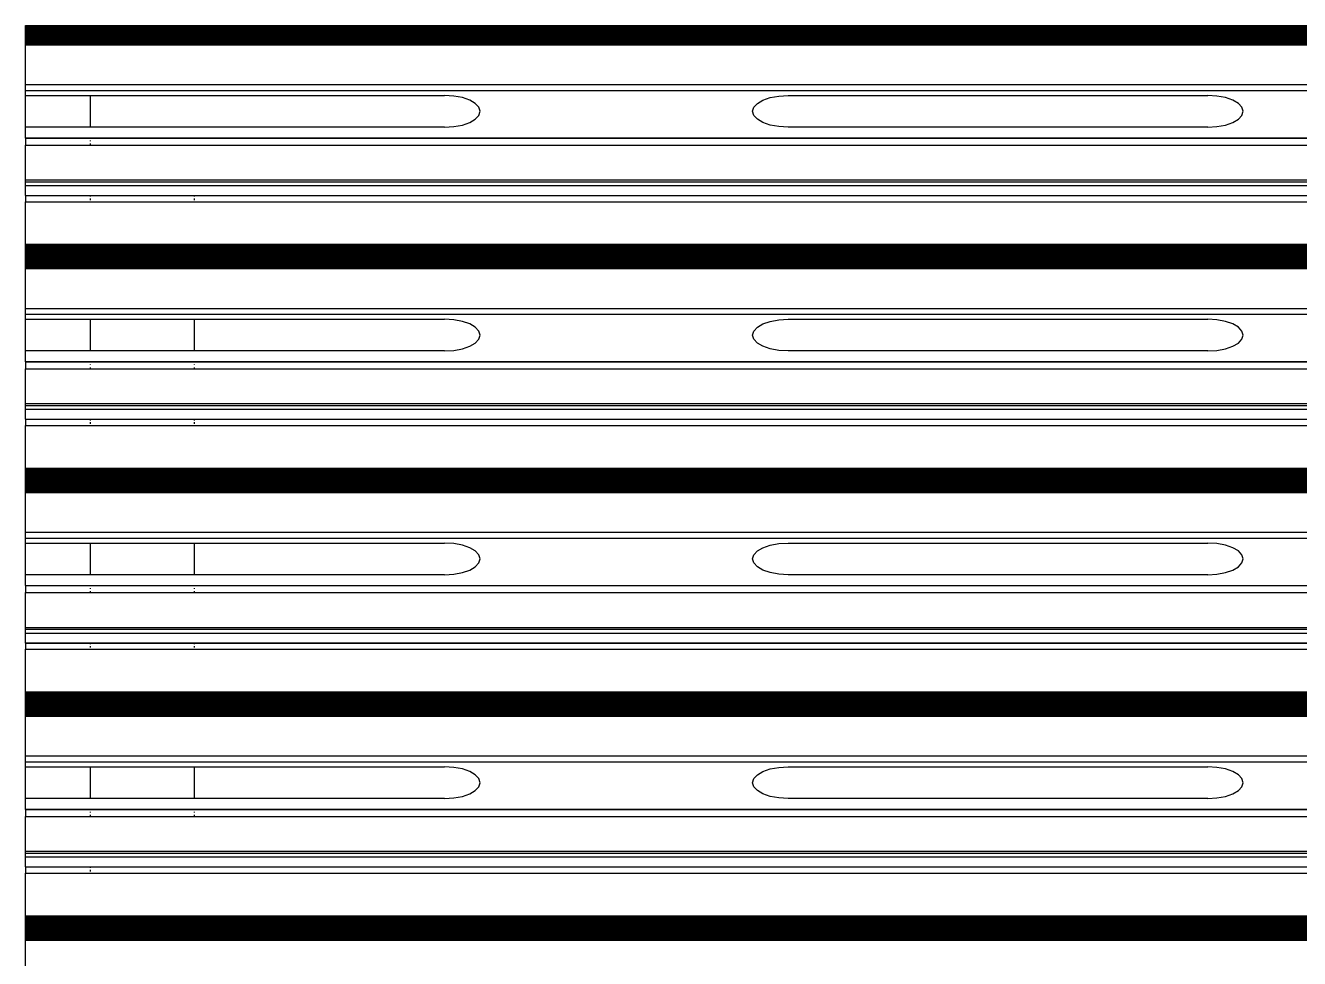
# Model space of a CAD drawing. Header units: inches. Extents: x 442278 to 842836, y -356313 to 59457.
# Drawn here: x 479539 to 480154, y 2425 to 2876 of the extents above; entities that cross this region are included whole.
import ezdxf

# ---------------------------------------------------------------- set-up
doc = ezdxf.new("R2010")
doc.units = ezdxf.units.IN
doc.header["$LTSCALE"] = 250
doc.header["$MEASUREMENT"] = 0

msp = doc.modelspace()

# ---------------------------------------------------------------- linework, layer by layer
for p, q in [((479538.53, 2876.39), (482988.53, 2876.39)), ((479538.53, 2875.84), (479538.53, 2876.39)), ((479538.53, 2875.84), (482988.53, 2875.84)), ((479538.53, 2875.31), (479538.53, 2875.84)), ((479538.53, 2875.31), (482988.53, 2875.31)), ((479538.53, 2875.26), (479538.53, 2875.31)), ((479538.53, 2875.26), (482988.53, 2875.26)), ((479538.53, 2874.67), (479538.53, 2875.26)), ((479538.53, 2874.67), (482988.53, 2874.67)), ((479538.53, 2874.08), (479538.53, 2874.67)), ((479538.53, 2874.08), (482988.53, 2874.08)), ((479538.53, 2873.49), (479538.53, 2874.08)), ((479538.53, 2873.49), (482988.53, 2873.49)), ((479538.53, 2872.9), (479538.53, 2873.49)), ((479538.53, 2872.9), (482988.53, 2872.9)), ((479538.53, 2872.31), (479538.53, 2872.9)), ((479538.53, 2872.31), (482988.53, 2872.31)), ((479538.53, 2871.72), (479538.53, 2872.31)), ((479538.53, 2871.72), (482988.53, 2871.72)), ((479538.53, 2871.14), (479538.53, 2871.72)), ((479538.53, 2871.14), (482988.53, 2871.14)), ((479538.53, 2870.6), (479538.53, 2871.14)), ((479538.53, 2870.6), (482988.53, 2870.6)), ((479538.53, 2870.55), (479538.53, 2870.6)), ((479538.53, 2870.55), (482988.53, 2870.55)), ((479538.53, 2869.96), (479538.53, 2870.55)), ((479538.53, 2869.96), (482988.53, 2869.96)), ((479538.53, 2869.37), (479538.53, 2869.96)), ((479538.53, 2869.37), (482988.53, 2869.37)), ((479538.53, 2868.83), (479538.53, 2869.37)), ((479538.53, 2868.83), (482988.53, 2868.83)), ((479538.53, 2868.78), (479538.53, 2868.83)), ((479538.53, 2868.78), (482988.53, 2868.78)), ((479538.53, 2868.19), (479538.53, 2868.78)), ((479538.53, 2868.19), (482988.53, 2868.19)), ((479538.53, 2867.61), (479538.53, 2868.19)), ((479538.53, 2867.61), (482988.53, 2867.61)), ((479538.53, 2867.02), (479538.53, 2867.61)), ((479538.53, 2867.02), (482988.53, 2867.02)), ((479538.53, 2847.82), (479538.53, 2867.02)), ((479538.53, 2847.82), (482988.53, 2847.82)), ((479538.53, 2844.93), (479538.53, 2847.82)), ((479538.53, 2844.93), (482988.53, 2844.93)), ((479538.53, 2842.53), (479538.53, 2844.93)), ((479538.53, 2827.23), (479538.53, 2842.53)), ((479538.53, 2842.53), (479569.9, 2842.53)), ((479569.9, 2827.23), (479569.9, 2842.53)), ((479569.9, 2842.53), (479741.16, 2842.53)), ((479745.59, 2842.27), (479741.16, 2842.53)), ((479749.73, 2841.51), (479745.59, 2842.27)), ((479753.27, 2840.29), (479749.73, 2841.51)), ((479755.99, 2838.71), (479753.27, 2840.29)), ((479892.34, 2838.71), (479895.06, 2840.29)), ((479895.06, 2840.29), (479898.61, 2841.51)), ((479898.61, 2841.51), (479902.74, 2842.27)), ((479902.74, 2842.27), (479907.17, 2842.53)), ((479907.17, 2842.53), (480110.07, 2842.53)), ((480114.51, 2842.27), (480110.07, 2842.53)), ((480118.64, 2841.51), (480114.51, 2842.27)), ((480122.18, 2840.29), (480118.64, 2841.51)), ((480124.91, 2838.71), (480122.18, 2840.29)), ((479757.71, 2836.86), (479755.99, 2838.71)), ((479758.29, 2834.88), (479757.71, 2836.86)), ((479757.71, 2832.9), (479758.29, 2834.88)), ((479890.04, 2834.88), (479890.63, 2836.86)), ((479890.63, 2832.9), (479890.04, 2834.88)), ((479890.63, 2836.86), (479892.34, 2838.71)), ((480126.62, 2836.86), (480124.91, 2838.71)), ((480127.2, 2834.88), (480126.62, 2836.86)), ((480126.62, 2832.9), (480127.2, 2834.88)), ((479569.9, 2827.23), (479538.53, 2827.23)), ((479538.53, 2822.05), (479538.53, 2827.23)), ((479741.16, 2827.23), (479569.9, 2827.23)), ((479741.16, 2827.23), (479745.59, 2827.49)), ((479745.59, 2827.49), (479749.73, 2828.26)), ((479749.73, 2828.26), (479753.27, 2829.47)), ((479753.27, 2829.47), (479755.99, 2831.06)), ((479755.99, 2831.06), (479757.71, 2832.9)), ((479892.34, 2831.06), (479890.63, 2832.9)), ((479895.06, 2829.47), (479892.34, 2831.06)), ((479898.61, 2828.26), (479895.06, 2829.47)), ((479902.74, 2827.49), (479898.61, 2828.26)), ((479907.17, 2827.23), (479902.74, 2827.49)), ((480110.07, 2827.23), (479907.17, 2827.23)), ((480110.07, 2827.23), (480114.51, 2827.49)), ((480114.51, 2827.49), (480118.64, 2828.26)), ((480118.64, 2828.26), (480122.18, 2829.47)), ((480122.18, 2829.47), (480124.91, 2831.06)), ((480124.91, 2831.06), (480126.62, 2832.9)), ((479538.53, 2821.97), (479538.53, 2822.05)), ((479538.53, 2822.05), (479569.9, 2822.05)), ((479538.53, 2821.97), (479569.9, 2821.97)), ((479538.53, 2821.97), (479538.53, 2818.58)), ((479569.9, 2821.97), (479569.9, 2822.05)), ((479569.9, 2822.05), (481247.85, 2822.05)), ((479569.9, 2821.71), (479569.9, 2821.97)), ((479569.9, 2821.97), (481247.85, 2821.97)), ((479538.53, 2818.58), (479569.9, 2818.58)), ((479538.53, 2801.78), (479538.53, 2818.58)), ((479569.9, 2820.42), (479569.9, 2820.74)), ((479569.9, 2818.58), (479569.9, 2819.28)), ((479569.9, 2818.58), (481247.85, 2818.58)), ((479538.53, 2801.78), (482988.53, 2801.78)), ((479538.53, 2800.83), (479538.53, 2801.78)), ((479538.53, 2800.83), (482988.53, 2800.83)), ((479538.53, 2798.99), (479538.53, 2800.83)), ((479538.53, 2798.99), (482988.53, 2798.99)), ((479538.53, 2794.24), (479538.53, 2798.99)), ((479538.53, 2794.15), (479538.53, 2794.24)), ((479538.53, 2794.24), (479569.9, 2794.24)), ((479538.53, 2794.15), (479569.9, 2794.15)), ((479538.53, 2794.15), (479538.53, 2791.16)), ((479538.53, 2791.16), (482988.53, 2791.16)), ((479538.53, 2770.57), (479538.53, 2791.16)), ((479569.9, 2794.15), (479569.9, 2794.24)), ((479569.9, 2794.24), (479620.08, 2794.24)), ((479569.9, 2793.63), (479569.9, 2794.15)), ((479569.9, 2794.15), (479620.08, 2794.15)), ((479569.9, 2791.96), (479569.9, 2792.74)), ((479620.08, 2794.24), (479620.08, 2794.15)), ((479620.08, 2794.24), (481197.67, 2794.24)), ((479620.08, 2794.15), (479620.08, 2793.63)), ((479620.08, 2794.15), (481197.67, 2794.15)), ((479620.08, 2792.74), (479620.08, 2791.96)), ((479538.53, 2770.03), (479538.53, 2770.57)), ((479538.53, 2770.57), (479569.9, 2770.57)), ((479538.53, 2769.98), (479538.53, 2770.03)), ((479538.53, 2770.03), (479569.9, 2770.03)), ((479538.53, 2769.98), (479569.9, 2769.98)), ((479538.53, 2769.39), (479538.53, 2769.98)), ((479538.53, 2769.39), (482988.53, 2769.39)), ((479538.53, 2768.8), (479538.53, 2769.39)), ((479538.53, 2768.8), (482988.53, 2768.8)), ((479538.53, 2768.22), (479538.53, 2768.8)), ((479538.53, 2768.22), (482988.53, 2768.22)), ((479538.53, 2767.63), (479538.53, 2768.22)), ((479538.53, 2767.09), (479538.53, 2767.63)), ((479538.53, 2767.63), (479569.9, 2767.63)), ((479538.53, 2767.04), (479538.53, 2767.09)), ((479538.53, 2767.09), (479569.9, 2767.09)), ((479538.53, 2767.04), (479569.9, 2767.04)), ((479538.53, 2766.45), (479538.53, 2767.04)), ((479538.53, 2766.45), (482988.53, 2766.45)), ((479538.53, 2765.86), (479538.53, 2766.45)), ((479538.53, 2765.86), (482988.53, 2765.86)), ((479538.53, 2765.27), (479538.53, 2765.86)), ((479569.9, 2770.03), (479569.9, 2770.57)), ((479569.9, 2770.57), (479620.08, 2770.57)), ((479569.9, 2769.98), (479569.9, 2770.03)), ((479569.9, 2770.03), (479620.08, 2770.03)), ((479569.9, 2769.98), (479620.08, 2769.98)), ((479569.9, 2767.09), (479569.9, 2767.63)), ((479569.9, 2767.63), (479620.08, 2767.63)), ((479569.9, 2767.04), (479569.9, 2767.09)), ((479569.9, 2767.09), (479620.08, 2767.09)), ((479569.9, 2767.04), (479620.08, 2767.04)), ((479620.08, 2770.57), (479620.08, 2770.03)), ((479620.08, 2770.57), (481197.67, 2770.57)), ((479620.08, 2770.03), (479620.08, 2769.98)), ((479620.08, 2770.03), (481197.67, 2770.03)), ((479620.08, 2769.98), (481197.67, 2769.98)), ((479620.08, 2767.63), (479620.08, 2767.09)), ((479620.08, 2767.63), (481197.67, 2767.63)), ((479620.08, 2767.09), (479620.08, 2767.04)), ((479620.08, 2767.09), (481197.67, 2767.09)), ((479620.08, 2767.04), (481197.67, 2767.04)), ((479538.53, 2765.27), (482988.53, 2765.27)), ((479538.53, 2764.69), (479538.53, 2765.27)), ((479538.53, 2764.69), (482988.53, 2764.69)), ((479538.53, 2764.1), (479538.53, 2764.69)), ((479538.53, 2764.1), (482988.53, 2764.1)), ((479538.53, 2763.51), (479538.53, 2764.1)), ((479538.53, 2763.51), (482988.53, 2763.51)), ((479538.53, 2762.92), (479538.53, 2763.51)), ((479538.53, 2762.38), (479538.53, 2762.92)), ((479538.53, 2762.92), (479569.9, 2762.92)), ((479538.53, 2762.33), (479538.53, 2762.38)), ((479538.53, 2762.38), (479569.9, 2762.38)), ((479538.53, 2762.33), (479569.9, 2762.33)), ((479538.53, 2761.74), (479538.53, 2762.33)), ((479538.53, 2761.74), (482988.53, 2761.74)), ((479538.53, 2761.15), (479538.53, 2761.74)), ((479538.53, 2760.62), (479538.53, 2761.15)), ((479538.53, 2761.15), (479569.9, 2761.15)), ((479538.53, 2760.57), (479538.53, 2760.62)), ((479538.53, 2760.62), (479569.9, 2760.62)), ((479538.53, 2760.57), (479569.9, 2760.57)), ((479538.53, 2759.98), (479538.53, 2760.57)), ((479538.53, 2759.98), (482988.53, 2759.98)), ((479538.53, 2759.39), (479538.53, 2759.98)), ((479538.53, 2759.39), (482988.53, 2759.39)), ((479538.53, 2758.8), (479538.53, 2759.39)), ((479569.9, 2762.38), (479569.9, 2762.92)), ((479569.9, 2762.92), (479620.08, 2762.92)), ((479569.9, 2762.33), (479569.9, 2762.38)), ((479569.9, 2762.38), (479620.08, 2762.38)), ((479569.9, 2762.33), (479620.08, 2762.33)), ((479569.9, 2760.62), (479569.9, 2761.15)), ((479569.9, 2761.15), (479620.08, 2761.15)), ((479569.9, 2760.57), (479569.9, 2760.62)), ((479569.9, 2760.62), (479620.08, 2760.62)), ((479569.9, 2760.57), (479620.08, 2760.57)), ((479620.08, 2762.92), (479620.08, 2762.38)), ((479620.08, 2762.92), (481197.67, 2762.92)), ((479620.08, 2762.38), (479620.08, 2762.33)), ((479620.08, 2762.38), (481197.67, 2762.38)), ((479620.08, 2762.33), (481197.67, 2762.33)), ((479620.08, 2761.15), (479620.08, 2760.62)), ((479620.08, 2761.15), (481197.67, 2761.15)), ((479620.08, 2760.62), (479620.08, 2760.57)), ((479620.08, 2760.62), (481197.67, 2760.62)), ((479620.08, 2760.57), (481197.67, 2760.57)), ((479538.53, 2758.8), (482988.53, 2758.8)), ((479538.53, 2739.6), (479538.53, 2758.8)), ((479538.53, 2739.6), (482988.53, 2739.6)), ((479538.53, 2736.71), (479538.53, 2739.6)), ((479538.53, 2736.71), (482988.53, 2736.71)), ((479538.53, 2734.31), (479538.53, 2736.71)), ((479538.53, 2719.01), (479538.53, 2734.31)), ((479538.53, 2734.31), (479569.9, 2734.31)), ((479569.9, 2719.01), (479569.9, 2734.31)), ((479569.9, 2734.31), (479620.08, 2734.31)), ((479620.08, 2734.31), (479620.08, 2719.01)), ((479620.08, 2734.31), (479741.16, 2734.31)), ((479745.59, 2734.05), (479741.16, 2734.31)), ((479749.73, 2733.29), (479745.59, 2734.05)), ((479753.27, 2732.07), (479749.73, 2733.29)), ((479755.99, 2730.49), (479753.27, 2732.07)), ((479757.71, 2728.64), (479755.99, 2730.49)), ((479758.29, 2726.66), (479757.71, 2728.64)), ((479890.04, 2726.66), (479890.63, 2728.64)), ((479890.63, 2728.64), (479892.34, 2730.49)), ((479892.34, 2730.49), (479895.06, 2732.07)), ((479895.06, 2732.07), (479898.61, 2733.29)), ((479898.61, 2733.29), (479902.74, 2734.05)), ((479902.74, 2734.05), (479907.17, 2734.31)), ((479907.17, 2734.31), (480110.07, 2734.31)), ((480114.51, 2734.05), (480110.07, 2734.31)), ((480118.64, 2733.29), (480114.51, 2734.05)), ((480122.18, 2732.07), (480118.64, 2733.29)), ((480124.91, 2730.49), (480122.18, 2732.07)), ((480126.62, 2728.64), (480124.91, 2730.49)), ((480127.2, 2726.66), (480126.62, 2728.64)), ((479753.27, 2721.26), (479755.99, 2722.84)), ((479755.99, 2722.84), (479757.71, 2724.68)), ((479757.71, 2724.68), (479758.29, 2726.66)), ((479890.63, 2724.68), (479890.04, 2726.66)), ((479892.34, 2722.84), (479890.63, 2724.68)), ((479895.06, 2721.26), (479892.34, 2722.84)), ((480122.18, 2721.26), (480124.91, 2722.84)), ((480124.91, 2722.84), (480126.62, 2724.68)), ((480126.62, 2724.68), (480127.2, 2726.66)), ((479569.9, 2719.01), (479538.53, 2719.01)), ((479538.53, 2713.83), (479538.53, 2719.01)), ((479620.08, 2719.01), (479569.9, 2719.01)), ((479741.16, 2719.01), (479620.08, 2719.01)), ((479741.16, 2719.01), (479745.59, 2719.28)), ((479745.59, 2719.28), (479749.73, 2720.04)), ((479749.73, 2720.04), (479753.27, 2721.26)), ((479898.61, 2720.04), (479895.06, 2721.26)), ((479902.74, 2719.28), (479898.61, 2720.04)), ((479907.17, 2719.01), (479902.74, 2719.28)), ((480110.07, 2719.01), (479907.17, 2719.01)), ((480110.07, 2719.01), (480114.51, 2719.28)), ((480114.51, 2719.28), (480118.64, 2720.04)), ((480118.64, 2720.04), (480122.18, 2721.26)), ((479538.53, 2713.76), (479538.53, 2713.83)), ((479538.53, 2713.83), (479569.9, 2713.83)), ((479538.53, 2713.76), (479569.9, 2713.76)), ((479538.53, 2713.76), (479538.53, 2710.36)), ((479538.53, 2710.36), (479569.9, 2710.36)), ((479538.53, 2693.56), (479538.53, 2710.36)), ((479569.9, 2713.76), (479569.9, 2713.83)), ((479569.9, 2713.83), (479620.08, 2713.83)), ((479569.9, 2713.5), (479569.9, 2713.76)), ((479569.9, 2713.76), (479620.08, 2713.76)), ((479569.9, 2712.21), (479569.9, 2712.52)), ((479569.9, 2710.36), (479569.9, 2711.07)), ((479569.9, 2710.36), (479620.08, 2710.36)), ((479620.08, 2713.83), (479620.08, 2713.76)), ((479620.08, 2713.83), (481197.67, 2713.83)), ((479620.08, 2713.76), (479620.08, 2713.5)), ((479620.08, 2713.76), (481197.67, 2713.76)), ((479620.08, 2712.52), (479620.08, 2712.21)), ((479620.08, 2711.07), (479620.08, 2710.36)), ((479620.08, 2710.36), (481197.67, 2710.36)), ((479538.53, 2693.56), (482988.53, 2693.56)), ((479538.53, 2692.61), (479538.53, 2693.56)), ((479538.53, 2692.61), (482988.53, 2692.61)), ((479538.53, 2690.78), (479538.53, 2692.61)), ((479538.53, 2690.78), (482988.53, 2690.78)), ((479538.53, 2686.03), (479538.53, 2690.78)), ((479538.53, 2685.94), (479538.53, 2686.03)), ((479538.53, 2686.03), (479569.9, 2686.03)), ((479538.53, 2685.94), (479569.9, 2685.94)), ((479538.53, 2685.94), (479538.53, 2682.95)), ((479569.9, 2685.94), (479569.9, 2686.03)), ((479569.9, 2686.03), (479620.08, 2686.03)), ((479569.9, 2685.41), (479569.9, 2685.94)), ((479569.9, 2685.94), (479620.08, 2685.94)), ((479620.08, 2686.03), (479620.08, 2685.94)), ((479620.08, 2686.03), (481197.67, 2686.03)), ((479620.08, 2685.94), (479620.08, 2685.41)), ((479620.08, 2685.94), (481197.67, 2685.94)), ((479538.53, 2682.95), (482988.53, 2682.95)), ((479538.53, 2662.35), (479538.53, 2682.95)), ((479569.9, 2683.74), (479569.9, 2684.53)), ((479620.08, 2684.53), (479620.08, 2683.74)), ((479538.53, 2661.81), (479538.53, 2662.35)), ((479538.53, 2662.35), (479569.9, 2662.35)), ((479538.53, 2661.76), (479538.53, 2661.81)), ((479538.53, 2661.81), (479569.9, 2661.81)), ((479538.53, 2661.76), (479569.9, 2661.76)), ((479538.53, 2661.18), (479538.53, 2661.76)), ((479538.53, 2661.18), (482988.53, 2661.18)), ((479538.53, 2660.59), (479538.53, 2661.18)), ((479569.9, 2661.81), (479569.9, 2662.35)), ((479569.9, 2662.35), (479620.08, 2662.35)), ((479569.9, 2661.76), (479569.9, 2661.81)), ((479569.9, 2661.81), (479620.08, 2661.81)), ((479569.9, 2661.76), (479620.08, 2661.76)), ((479620.08, 2662.35), (479620.08, 2661.81)), ((479620.08, 2662.35), (481197.67, 2662.35)), ((479620.08, 2661.81), (479620.08, 2661.76)), ((479620.08, 2661.81), (481197.67, 2661.81)), ((479620.08, 2661.76), (481197.67, 2661.76)), ((479538.53, 2660.59), (482988.53, 2660.59)), ((479538.53, 2660), (479538.53, 2660.59)), ((479538.53, 2660), (482988.53, 2660)), ((479538.53, 2659.41), (479538.53, 2660)), ((479538.53, 2658.87), (479538.53, 2659.41)), ((479538.53, 2659.41), (479569.9, 2659.41)), ((479538.53, 2658.82), (479538.53, 2658.87)), ((479538.53, 2658.87), (479569.9, 2658.87)), ((479538.53, 2658.82), (479569.9, 2658.82)), ((479538.53, 2658.23), (479538.53, 2658.82)), ((479538.53, 2658.23), (482988.53, 2658.23)), ((479538.53, 2657.65), (479538.53, 2658.23)), ((479538.53, 2657.65), (482988.53, 2657.65)), ((479538.53, 2657.06), (479538.53, 2657.65)), ((479538.53, 2657.06), (482988.53, 2657.06)), ((479538.53, 2656.47), (479538.53, 2657.06)), ((479538.53, 2656.47), (482988.53, 2656.47)), ((479538.53, 2655.88), (479538.53, 2656.47)), ((479538.53, 2655.88), (482988.53, 2655.88)), ((479538.53, 2655.29), (479538.53, 2655.88)), ((479538.53, 2655.29), (482988.53, 2655.29)), ((479538.53, 2654.7), (479538.53, 2655.29)), ((479538.53, 2654.16), (479538.53, 2654.7)), ((479538.53, 2654.7), (479569.9, 2654.7)), ((479569.9, 2658.87), (479569.9, 2659.41)), ((479569.9, 2659.41), (479620.08, 2659.41)), ((479569.9, 2658.82), (479569.9, 2658.87)), ((479569.9, 2658.87), (479620.08, 2658.87)), ((479569.9, 2658.82), (479620.08, 2658.82)), ((479569.9, 2654.16), (479569.9, 2654.7)), ((479569.9, 2654.7), (479620.08, 2654.7)), ((479620.08, 2659.41), (479620.08, 2658.87)), ((479620.08, 2659.41), (481197.67, 2659.41)), ((479620.08, 2658.87), (479620.08, 2658.82)), ((479620.08, 2658.87), (481197.67, 2658.87)), ((479620.08, 2658.82), (481197.67, 2658.82)), ((479620.08, 2654.7), (479620.08, 2654.16)), ((479620.08, 2654.7), (481197.67, 2654.7)), ((479538.53, 2654.11), (479538.53, 2654.16)), ((479538.53, 2654.16), (479569.9, 2654.16)), ((479538.53, 2654.11), (479569.9, 2654.11)), ((479538.53, 2653.53), (479538.53, 2654.11)), ((479538.53, 2653.53), (482988.53, 2653.53)), ((479538.53, 2652.94), (479538.53, 2653.53)), ((479538.53, 2652.4), (479538.53, 2652.94)), ((479538.53, 2652.94), (479569.9, 2652.94)), ((479538.53, 2652.35), (479538.53, 2652.4)), ((479538.53, 2652.4), (479569.9, 2652.4)), ((479538.53, 2652.35), (479569.9, 2652.35)), ((479538.53, 2651.76), (479538.53, 2652.35)), ((479538.53, 2651.76), (482988.53, 2651.76)), ((479538.53, 2651.17), (479538.53, 2651.76)), ((479538.53, 2651.17), (482988.53, 2651.17)), ((479538.53, 2650.58), (479538.53, 2651.17)), ((479538.53, 2650.58), (482988.53, 2650.58)), ((479538.53, 2631.39), (479538.53, 2650.58)), ((479569.9, 2654.11), (479569.9, 2654.16)), ((479569.9, 2654.16), (479620.08, 2654.16)), ((479569.9, 2654.11), (479620.08, 2654.11)), ((479569.9, 2652.4), (479569.9, 2652.94)), ((479569.9, 2652.94), (479620.08, 2652.94)), ((479569.9, 2652.35), (479569.9, 2652.4)), ((479569.9, 2652.4), (479620.08, 2652.4)), ((479569.9, 2652.35), (479620.08, 2652.35)), ((479620.08, 2654.16), (479620.08, 2654.11)), ((479620.08, 2654.16), (481197.67, 2654.16)), ((479620.08, 2654.11), (481197.67, 2654.11)), ((479620.08, 2652.94), (479620.08, 2652.4)), ((479620.08, 2652.94), (481197.67, 2652.94)), ((479620.08, 2652.4), (479620.08, 2652.35)), ((479620.08, 2652.4), (481197.67, 2652.4)), ((479620.08, 2652.35), (481197.67, 2652.35)), ((479538.53, 2631.39), (482988.53, 2631.39)), ((479538.53, 2628.49), (479538.53, 2631.39)), ((479538.53, 2628.49), (482988.53, 2628.49)), ((479538.53, 2626.1), (479538.53, 2628.49)), ((479538.53, 2610.8), (479538.53, 2626.1)), ((479538.53, 2626.1), (479569.9, 2626.1)), ((479569.9, 2610.8), (479569.9, 2626.1)), ((479569.9, 2626.1), (479620.08, 2626.1)), ((479620.08, 2626.1), (479620.08, 2610.8)), ((479620.08, 2626.1), (479741.16, 2626.1)), ((479745.59, 2625.84), (479741.16, 2626.1)), ((479749.73, 2625.07), (479745.59, 2625.84)), ((479753.27, 2623.86), (479749.73, 2625.07)), ((479755.99, 2622.27), (479753.27, 2623.86)), ((479892.34, 2622.27), (479895.06, 2623.86)), ((479895.06, 2623.86), (479898.61, 2625.07)), ((479898.61, 2625.07), (479902.74, 2625.84)), ((479902.74, 2625.84), (479907.17, 2626.1)), ((479907.17, 2626.1), (480110.07, 2626.1)), ((480114.51, 2625.84), (480110.07, 2626.1)), ((480118.64, 2625.07), (480114.51, 2625.84)), ((480122.18, 2623.86), (480118.64, 2625.07)), ((480124.91, 2622.27), (480122.18, 2623.86)), ((479757.71, 2620.43), (479755.99, 2622.27)), ((479758.29, 2618.45), (479757.71, 2620.43)), ((479757.71, 2616.47), (479758.29, 2618.45)), ((479890.04, 2618.45), (479890.63, 2620.43)), ((479890.63, 2616.47), (479890.04, 2618.45)), ((479890.63, 2620.43), (479892.34, 2622.27)), ((480126.62, 2620.43), (480124.91, 2622.27)), ((480127.2, 2618.45), (480126.62, 2620.43)), ((480126.62, 2616.47), (480127.2, 2618.45)), ((479745.59, 2611.06), (479749.73, 2611.82)), ((479749.73, 2611.82), (479753.27, 2613.04)), ((479753.27, 2613.04), (479755.99, 2614.62)), ((479755.99, 2614.62), (479757.71, 2616.47)), ((479892.34, 2614.62), (479890.63, 2616.47)), ((479895.06, 2613.04), (479892.34, 2614.62)), ((479898.61, 2611.82), (479895.06, 2613.04)), ((479902.74, 2611.06), (479898.61, 2611.82)), ((480114.51, 2611.06), (480118.64, 2611.82)), ((480118.64, 2611.82), (480122.18, 2613.04)), ((480122.18, 2613.04), (480124.91, 2614.62)), ((480124.91, 2614.62), (480126.62, 2616.47)), ((479569.9, 2610.8), (479538.53, 2610.8)), ((479538.53, 2605.61), (479538.53, 2610.8)), ((479538.53, 2605.54), (479538.53, 2605.61)), ((479538.53, 2605.61), (479569.9, 2605.61)), ((479538.53, 2605.54), (479569.9, 2605.54)), ((479538.53, 2605.54), (479538.53, 2602.15)), ((479620.08, 2610.8), (479569.9, 2610.8)), ((479569.9, 2605.54), (479569.9, 2605.61)), ((479569.9, 2605.61), (479620.08, 2605.61)), ((479569.9, 2605.28), (479569.9, 2605.54)), ((479569.9, 2605.54), (479620.08, 2605.54)), ((479741.16, 2610.8), (479620.08, 2610.8)), ((479620.08, 2605.61), (479620.08, 2605.54)), ((479620.08, 2605.61), (481197.67, 2605.61)), ((479620.08, 2605.54), (479620.08, 2605.28)), ((479620.08, 2605.54), (481197.67, 2605.54)), ((479741.16, 2610.8), (479745.59, 2611.06)), ((479907.17, 2610.8), (479902.74, 2611.06)), ((480110.07, 2610.8), (479907.17, 2610.8)), ((480110.07, 2610.8), (480114.51, 2611.06)), ((479538.53, 2602.15), (479569.9, 2602.15)), ((479538.53, 2585.34), (479538.53, 2602.15)), ((479569.9, 2603.99), (479569.9, 2604.3)), ((479569.9, 2602.15), (479569.9, 2602.85)), ((479569.9, 2602.15), (479620.08, 2602.15)), ((479620.08, 2604.3), (479620.08, 2603.99)), ((479620.08, 2602.85), (479620.08, 2602.15)), ((479620.08, 2602.15), (481197.67, 2602.15)), ((479538.53, 2585.34), (482988.53, 2585.34)), ((479538.53, 2584.4), (479538.53, 2585.34)), ((479538.53, 2584.4), (482988.53, 2584.4)), ((479538.53, 2582.56), (479538.53, 2584.4)), ((479538.53, 2582.56), (482988.53, 2582.56)), ((479538.53, 2577.81), (479538.53, 2582.56)), ((479538.53, 2577.72), (479538.53, 2577.81)), ((479538.53, 2577.81), (479569.9, 2577.81)), ((479538.53, 2577.72), (479569.9, 2577.72)), ((479538.53, 2577.72), (479538.53, 2574.73)), ((479538.53, 2574.73), (482988.53, 2574.73)), ((479538.53, 2554.14), (479538.53, 2574.73)), ((479569.9, 2577.72), (479569.9, 2577.81)), ((479569.9, 2577.81), (479620.08, 2577.81)), ((479569.9, 2577.19), (479569.9, 2577.72)), ((479569.9, 2577.72), (479620.08, 2577.72)), ((479569.9, 2575.53), (479569.9, 2576.31)), ((479620.08, 2577.81), (479620.08, 2577.72)), ((479620.08, 2577.81), (481197.67, 2577.81)), ((479620.08, 2577.72), (479620.08, 2577.19)), ((479620.08, 2577.72), (481197.67, 2577.72)), ((479620.08, 2576.31), (479620.08, 2575.53)), ((479538.53, 2553.6), (479538.53, 2554.14)), ((479538.53, 2554.14), (479569.9, 2554.14)), ((479538.53, 2553.55), (479538.53, 2553.6)), ((479538.53, 2553.6), (479569.9, 2553.6)), ((479538.53, 2553.55), (479569.9, 2553.55)), ((479538.53, 2552.96), (479538.53, 2553.55)), ((479538.53, 2552.96), (482988.53, 2552.96)), ((479538.53, 2552.37), (479538.53, 2552.96)), ((479538.53, 2552.37), (482988.53, 2552.37)), ((479538.53, 2551.78), (479538.53, 2552.37)), ((479538.53, 2551.78), (482988.53, 2551.78)), ((479538.53, 2551.19), (479538.53, 2551.78)), ((479538.53, 2550.66), (479538.53, 2551.19)), ((479538.53, 2551.19), (479569.9, 2551.19)), ((479538.53, 2550.61), (479538.53, 2550.66)), ((479538.53, 2550.66), (479569.9, 2550.66)), ((479538.53, 2550.61), (479569.9, 2550.61)), ((479538.53, 2550.02), (479538.53, 2550.61)), ((479538.53, 2550.02), (482988.53, 2550.02)), ((479538.53, 2549.43), (479538.53, 2550.02)), ((479569.9, 2553.6), (479569.9, 2554.14)), ((479569.9, 2554.14), (479620.08, 2554.14)), ((479569.9, 2553.55), (479569.9, 2553.6)), ((479569.9, 2553.6), (479620.08, 2553.6)), ((479569.9, 2553.55), (479620.08, 2553.55)), ((479569.9, 2550.66), (479569.9, 2551.19)), ((479569.9, 2551.19), (479620.08, 2551.19)), ((479569.9, 2550.61), (479569.9, 2550.66)), ((479569.9, 2550.66), (479620.08, 2550.66)), ((479569.9, 2550.61), (479620.08, 2550.61)), ((479620.08, 2554.14), (479620.08, 2553.6)), ((479620.08, 2554.14), (481197.67, 2554.14)), ((479620.08, 2553.6), (479620.08, 2553.55)), ((479620.08, 2553.6), (481197.67, 2553.6)), ((479620.08, 2553.55), (481197.67, 2553.55)), ((479620.08, 2551.19), (479620.08, 2550.66)), ((479620.08, 2551.19), (481197.67, 2551.19)), ((479620.08, 2550.66), (479620.08, 2550.61)), ((479620.08, 2550.66), (481197.67, 2550.66)), ((479620.08, 2550.61), (481197.67, 2550.61)), ((479538.53, 2549.43), (482988.53, 2549.43)), ((479538.53, 2548.84), (479538.53, 2549.43)), ((479538.53, 2548.84), (482988.53, 2548.84)), ((479538.53, 2548.25), (479538.53, 2548.84)), ((479538.53, 2548.25), (482988.53, 2548.25)), ((479538.53, 2547.66), (479538.53, 2548.25)), ((479538.53, 2547.66), (482988.53, 2547.66)), ((479538.53, 2547.08), (479538.53, 2547.66)), ((479538.53, 2547.08), (482988.53, 2547.08)), ((479538.53, 2546.49), (479538.53, 2547.08)), ((479538.53, 2545.95), (479538.53, 2546.49)), ((479538.53, 2546.49), (479569.9, 2546.49)), ((479538.53, 2545.9), (479538.53, 2545.95)), ((479538.53, 2545.95), (479569.9, 2545.95)), ((479538.53, 2545.9), (479569.9, 2545.9)), ((479538.53, 2545.31), (479538.53, 2545.9)), ((479538.53, 2545.31), (482988.53, 2545.31)), ((479538.53, 2544.72), (479538.53, 2545.31)), ((479538.53, 2544.18), (479538.53, 2544.72)), ((479538.53, 2544.72), (479569.9, 2544.72)), ((479538.53, 2544.13), (479538.53, 2544.18)), ((479538.53, 2544.18), (479569.9, 2544.18)), ((479538.53, 2544.13), (479569.9, 2544.13)), ((479538.53, 2543.54), (479538.53, 2544.13)), ((479569.9, 2545.95), (479569.9, 2546.49)), ((479569.9, 2546.49), (479620.08, 2546.49)), ((479569.9, 2545.9), (479569.9, 2545.95)), ((479569.9, 2545.95), (479620.08, 2545.95)), ((479569.9, 2545.9), (479620.08, 2545.9)), ((479569.9, 2544.18), (479569.9, 2544.72)), ((479569.9, 2544.72), (479620.08, 2544.72)), ((479569.9, 2544.13), (479569.9, 2544.18)), ((479569.9, 2544.18), (479620.08, 2544.18)), ((479569.9, 2544.13), (479620.08, 2544.13)), ((479620.08, 2546.49), (479620.08, 2545.95)), ((479620.08, 2546.49), (481197.67, 2546.49)), ((479620.08, 2545.95), (479620.08, 2545.9)), ((479620.08, 2545.95), (481197.67, 2545.95)), ((479620.08, 2545.9), (481197.67, 2545.9)), ((479620.08, 2544.72), (479620.08, 2544.18)), ((479620.08, 2544.72), (481197.67, 2544.72)), ((479620.08, 2544.18), (479620.08, 2544.13)), ((479620.08, 2544.18), (481197.67, 2544.18)), ((479620.08, 2544.13), (481197.67, 2544.13)), ((479538.53, 2543.54), (482988.53, 2543.54)), ((479538.53, 2542.96), (479538.53, 2543.54)), ((479538.53, 2542.96), (482988.53, 2542.96)), ((479538.53, 2542.37), (479538.53, 2542.96)), ((479538.53, 2542.37), (482988.53, 2542.37)), ((479538.53, 2523.17), (479538.53, 2542.37)), ((479538.53, 2523.17), (482988.53, 2523.17)), ((479538.53, 2520.28), (479538.53, 2523.17)), ((479538.53, 2520.28), (482988.53, 2520.28)), ((479538.53, 2517.88), (479538.53, 2520.28)), ((479538.53, 2502.58), (479538.53, 2517.88)), ((479538.53, 2517.88), (479569.9, 2517.88)), ((479569.9, 2502.58), (479569.9, 2517.88)), ((479569.9, 2517.88), (479620.08, 2517.88)), ((479620.08, 2517.88), (479620.08, 2502.58)), ((479620.08, 2517.88), (479741.16, 2517.88)), ((479745.59, 2517.62), (479741.16, 2517.88)), ((479749.73, 2516.86), (479745.59, 2517.62)), ((479753.27, 2515.64), (479749.73, 2516.86)), ((479755.99, 2514.06), (479753.27, 2515.64)), ((479757.71, 2512.21), (479755.99, 2514.06)), ((479890.63, 2512.21), (479892.34, 2514.06)), ((479892.34, 2514.06), (479895.06, 2515.64)), ((479895.06, 2515.64), (479898.61, 2516.86)), ((479898.61, 2516.86), (479902.74, 2517.62)), ((479902.74, 2517.62), (479907.17, 2517.88)), ((479907.17, 2517.88), (480110.07, 2517.88)), ((480114.51, 2517.62), (480110.07, 2517.88)), ((480118.64, 2516.86), (480114.51, 2517.62)), ((480122.18, 2515.64), (480118.64, 2516.86)), ((480124.91, 2514.06), (480122.18, 2515.64)), ((480126.62, 2512.21), (480124.91, 2514.06)), ((479755.99, 2506.41), (479757.71, 2508.25)), ((479758.29, 2510.23), (479757.71, 2512.21)), ((479757.71, 2508.25), (479758.29, 2510.23)), ((479890.04, 2510.23), (479890.63, 2512.21)), ((479890.63, 2508.25), (479890.04, 2510.23)), ((479892.34, 2506.41), (479890.63, 2508.25)), ((480124.91, 2506.41), (480126.62, 2508.25)), ((480127.2, 2510.23), (480126.62, 2512.21)), ((480126.62, 2508.25), (480127.2, 2510.23)), ((479569.9, 2502.58), (479538.53, 2502.58)), ((479538.53, 2497.4), (479538.53, 2502.58)), ((479620.08, 2502.58), (479569.9, 2502.58)), ((479741.16, 2502.58), (479620.08, 2502.58)), ((479741.16, 2502.58), (479745.59, 2502.84)), ((479745.59, 2502.84), (479749.73, 2503.61)), ((479749.73, 2503.61), (479753.27, 2504.82)), ((479753.27, 2504.82), (479755.99, 2506.41)), ((479895.06, 2504.82), (479892.34, 2506.41)), ((479898.61, 2503.61), (479895.06, 2504.82)), ((479902.74, 2502.84), (479898.61, 2503.61)), ((479907.17, 2502.58), (479902.74, 2502.84)), ((480110.07, 2502.58), (479907.17, 2502.58)), ((480110.07, 2502.58), (480114.51, 2502.84)), ((480114.51, 2502.84), (480118.64, 2503.61)), ((480118.64, 2503.61), (480122.18, 2504.82)), ((480122.18, 2504.82), (480124.91, 2506.41)), ((479538.53, 2497.32), (479538.53, 2497.4)), ((479538.53, 2497.4), (479569.9, 2497.4)), ((479538.53, 2497.32), (479569.9, 2497.32)), ((479538.53, 2497.32), (479538.53, 2493.93)), ((479569.9, 2497.32), (479569.9, 2497.4)), ((479569.9, 2497.4), (479620.08, 2497.4)), ((479569.9, 2497.06), (479569.9, 2497.32)), ((479569.9, 2497.32), (479620.08, 2497.32)), ((479569.9, 2495.77), (479569.9, 2496.09)), ((479569.9, 2493.93), (479569.9, 2494.63)), ((479620.08, 2497.4), (479620.08, 2497.32)), ((479620.08, 2497.4), (481197.67, 2497.4)), ((479620.08, 2497.32), (479620.08, 2497.06)), ((479620.08, 2497.32), (481197.67, 2497.32)), ((479620.08, 2496.09), (479620.08, 2495.77)), ((479620.08, 2494.63), (479620.08, 2493.93)), ((479538.53, 2493.93), (479569.9, 2493.93)), ((479538.53, 2477.13), (479538.53, 2493.93)), ((479569.9, 2493.93), (479620.08, 2493.93)), ((479620.08, 2493.93), (481197.67, 2493.93)), ((479538.53, 2477.13), (482988.53, 2477.13)), ((479538.53, 2476.18), (479538.53, 2477.13)), ((479538.53, 2476.18), (482988.53, 2476.18)), ((479538.53, 2474.34), (479538.53, 2476.18)), ((479538.53, 2474.34), (482988.53, 2474.34)), ((479538.53, 2469.59), (479538.53, 2474.34)), ((479538.53, 2469.5), (479538.53, 2469.59)), ((479538.53, 2469.59), (479569.9, 2469.59)), ((479538.53, 2469.5), (479569.9, 2469.5)), ((479538.53, 2469.5), (479538.53, 2466.51)), ((479538.53, 2466.51), (482988.53, 2466.51)), ((479538.53, 2445.92), (479538.53, 2466.51)), ((479569.9, 2469.5), (479569.9, 2469.59)), ((479569.9, 2469.59), (481247.85, 2469.59)), ((479569.9, 2468.98), (479569.9, 2469.5)), ((479569.9, 2469.5), (481247.85, 2469.5)), ((479569.9, 2467.31), (479569.9, 2468.09)), ((479538.53, 2445.38), (479538.53, 2445.92)), ((479538.53, 2445.92), (479569.9, 2445.92)), ((479538.53, 2445.33), (479538.53, 2445.38)), ((479538.53, 2445.38), (479569.9, 2445.38)), ((479538.53, 2445.33), (479569.9, 2445.33)), ((479538.53, 2444.74), (479538.53, 2445.33)), ((479569.9, 2445.38), (479569.9, 2445.92)), ((479569.9, 2445.92), (481247.85, 2445.92)), ((479569.9, 2445.33), (479569.9, 2445.38)), ((479569.9, 2445.38), (481247.85, 2445.38)), ((479569.9, 2445.33), (481247.85, 2445.33)), ((479538.53, 2444.74), (482988.53, 2444.74)), ((479538.53, 2444.15), (479538.53, 2444.74)), ((479538.53, 2444.15), (482988.53, 2444.15)), ((479538.53, 2443.57), (479538.53, 2444.15)), ((479538.53, 2443.57), (482988.53, 2443.57)), ((479538.53, 2442.98), (479538.53, 2443.57)), ((479538.53, 2442.44), (479538.53, 2442.98)), ((479538.53, 2442.98), (479569.9, 2442.98)), ((479538.53, 2442.39), (479538.53, 2442.44)), ((479538.53, 2442.44), (479569.9, 2442.44)), ((479538.53, 2442.39), (479569.9, 2442.39)), ((479538.53, 2441.8), (479538.53, 2442.39)), ((479538.53, 2441.8), (482988.53, 2441.8)), ((479538.53, 2441.21), (479538.53, 2441.8)), ((479538.53, 2441.21), (482988.53, 2441.21)), ((479538.53, 2440.62), (479538.53, 2441.21)), ((479538.53, 2440.62), (482988.53, 2440.62)), ((479538.53, 2440.04), (479538.53, 2440.62)), ((479538.53, 2440.04), (482988.53, 2440.04)), ((479538.53, 2439.45), (479538.53, 2440.04)), ((479538.53, 2439.45), (482988.53, 2439.45)), ((479538.53, 2438.86), (479538.53, 2439.45)), ((479569.9, 2442.44), (479569.9, 2442.98)), ((479569.9, 2442.98), (481247.85, 2442.98)), ((479569.9, 2442.39), (479569.9, 2442.44)), ((479569.9, 2442.44), (481247.85, 2442.44)), ((479569.9, 2442.39), (481247.85, 2442.39)), ((479538.53, 2438.86), (482988.53, 2438.86)), ((479538.53, 2438.27), (479538.53, 2438.86)), ((479538.53, 2437.73), (479538.53, 2438.27)), ((479538.53, 2438.27), (479569.9, 2438.27)), ((479538.53, 2437.68), (479538.53, 2437.73)), ((479538.53, 2437.73), (479569.9, 2437.73)), ((479538.53, 2437.68), (479569.9, 2437.68)), ((479538.53, 2437.09), (479538.53, 2437.68)), ((479538.53, 2437.09), (482988.53, 2437.09)), ((479538.53, 2436.5), (479538.53, 2437.09)), ((479538.53, 2435.97), (479538.53, 2436.5)), ((479538.53, 2436.5), (479569.9, 2436.5)), ((479538.53, 2435.92), (479538.53, 2435.97)), ((479538.53, 2435.97), (479569.9, 2435.97)), ((479538.53, 2435.92), (479569.9, 2435.92)), ((479538.53, 2435.33), (479538.53, 2435.92)), ((479538.53, 2435.33), (482988.53, 2435.33)), ((479538.53, 2434.74), (479538.53, 2435.33)), ((479538.53, 2434.74), (482988.53, 2434.74)), ((479538.53, 2434.15), (479538.53, 2434.74)), ((479538.53, 2434.15), (482988.53, 2434.15)), ((479538.53, 2414.95), (479538.53, 2434.15)), ((479569.9, 2437.73), (479569.9, 2438.27)), ((479569.9, 2438.27), (481247.85, 2438.27)), ((479569.9, 2437.68), (479569.9, 2437.73)), ((479569.9, 2437.73), (481247.85, 2437.73)), ((479569.9, 2437.68), (481247.85, 2437.68)), ((479569.9, 2435.97), (479569.9, 2436.5)), ((479569.9, 2436.5), (481247.85, 2436.5)), ((479569.9, 2435.92), (479569.9, 2435.97)), ((479569.9, 2435.97), (481247.85, 2435.97)), ((479569.9, 2435.92), (481247.85, 2435.92))]:
    msp.add_line(p, q)

doc.saveas('drawing.dxf')
